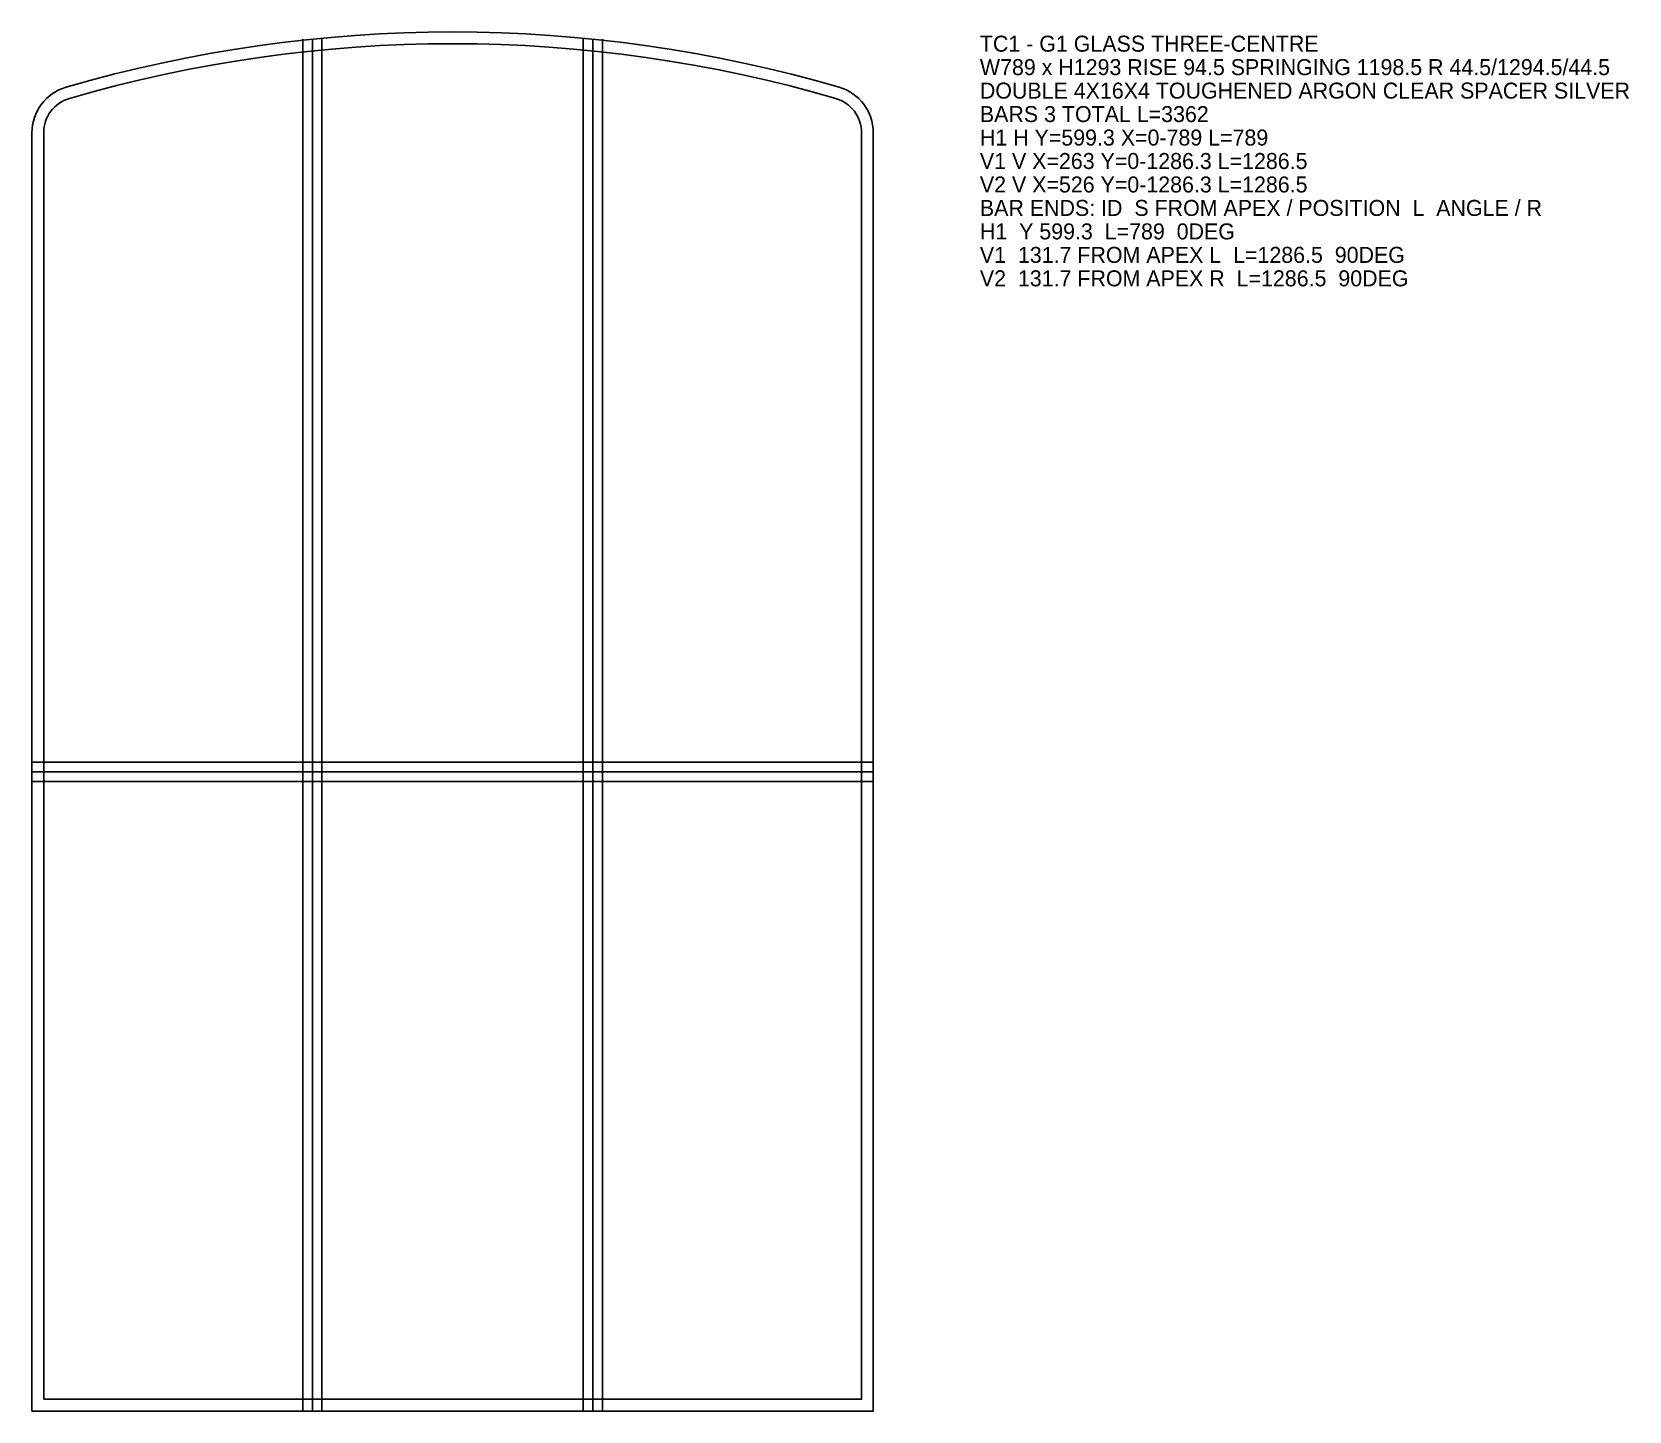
# Model space of a CAD drawing. Extents: x 0 to 1498, y 0 to 1293.
import ezdxf

# ---------------------------------------------------------------- set-up
doc = ezdxf.new("R2010")
doc.units = 0
for name, color, linetype in [('GLASS_BAR_AXES', 4, 'CONTINUOUS'), ('GLASS_BARS', 3, 'CONTINUOUS'), ('GLASS_CONTOUR', 7, 'CONTINUOUS'), ('GLASS_EDGE', 8, 'CONTINUOUS'), ('GLASS_TEXT', 2, 'CONTINUOUS')]:
    doc.layers.add(name, color=color, linetype=linetype)

msp = doc.modelspace()

# ---------------------------------------------------------------- linework, layer by layer
at = {"layer": 'GLASS_BAR_AXES'}
for points in [[(263, 0), (263, 1286.303556)], [(526, 0), (526, 1286.303556)], [(0, 599.25), (789, 599.25)]]:
    msp.add_lwpolyline(points, dxfattribs=at)
at = {"layer": 'GLASS_BARS'}
for points in [[(254, 0), (254, 1286.303556)], [(272, 0), (272, 1286.303556)], [(517, 0), (517, 1286.303556)], [(535, 0), (535, 1286.303556)], [(0, 608.25), (789, 608.25)], [(0, 590.25), (789, 590.25)]]:
    msp.add_lwpolyline(points, dxfattribs=at)
at = {"layer": 'GLASS_CONTOUR'}
msp.add_lwpolyline([(0, 0), (789, 0), (789, 1198.5, 0.333333), (756.96, 1241.22, 0.142857), (32.04, 1241.22, 0.333333), (0, 1198.5)], format="xyb", close=True, dxfattribs=at)
at = {"layer": 'GLASS_EDGE'}
msp.add_lwpolyline([(11, 11), (778, 11), (778, 1198.5, 0.333333), (753.88, 1230.66, 0.142857), (35.12, 1230.66, 0.333333), (11, 1198.5)], format="xyb", close=True, dxfattribs=at)

# ---------------------------------------------------------------- texts
at = {"layer": 'GLASS_TEXT'}
for s, p in [('TC1 - G1 GLASS THREE-CENTRE', (889, 1274.5)), ('W789 x H1293 RISE 94.5 SPRINGING 1198.5 R 44.5/1294.5/44.5', (889, 1252.5)), ('DOUBLE 4X16X4 TOUGHENED ARGON CLEAR SPACER SILVER', (889, 1230.5)), ('BARS 3 TOTAL L=3362', (889, 1208.5)), ('H1 H Y=599.3 X=0-789 L=789', (889, 1186.5)), ('V1 V X=263 Y=0-1286.3 L=1286.5', (889, 1164.5)), ('V2 V X=526 Y=0-1286.3 L=1286.5', (889, 1142.5)), ('BAR ENDS: ID  S FROM APEX / POSITION  L  ANGLE / R', (889, 1120.5)), ('H1  Y 599.3  L=789  0DEG', (889, 1098.5)), ('V1  131.7 FROM APEX L  L=1286.5  90DEG', (889, 1076.5)), ('V2  131.7 FROM APEX R  L=1286.5  90DEG', (889, 1054.5))]:
    msp.add_text(s, height=15, dxfattribs=at).set_placement(p)

doc.saveas('drawing.dxf')
